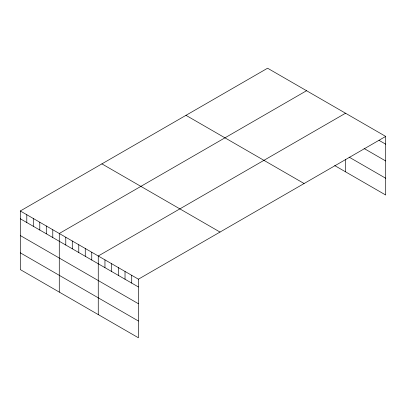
<?xml version="1.0" encoding="UTF-8"?>
<svg xmlns="http://www.w3.org/2000/svg" width="406" height="406" viewBox="0 0 406 406"><rect width="100%" height="100%" fill="white"/><g stroke="black" fill="none" stroke-linecap="round" stroke-linejoin="round"><path stroke-width="0.61" d="M385.7 136.411L138.416 279.181L138.416 337.782L20.3 269.589L20.3 210.983L267.584 68.218L385.7 136.411L385.7 195.017L334.711 165.577M306.56 90.721L59.276 233.491L59.276 292.092M345.542 113.223L98.257 255.993L98.257 314.599M379.006 140.334L385.7 144.196M364.075 148.484L385.7 160.969M349.145 157.142L385.7 178.244M185.978 115.329L304.094 183.522M101.906 163.872L220.022 232.065M20.3 210.983L138.416 279.181M20.3 218.773L138.416 286.966M20.3 235.541L138.416 303.734M20.3 252.821L138.416 321.014M345.542 159.406L345.542 171.829M131.722 275.314L131.722 283.104M125.028 271.452L125.028 279.237M118.334 267.584L118.334 275.375M111.645 263.722L111.645 271.507M104.951 259.855L104.951 267.645M91.761 252.243L91.761 260.028M85.265 248.492L85.265 256.277M78.769 244.742L78.769 252.527M72.273 240.991L72.273 248.776M65.777 237.241L65.777 245.026M52.78 229.74L52.78 237.525M46.284 225.99L46.284 233.775M39.788 222.239L39.788 230.024M33.292 218.489L33.292 226.274M26.796 214.738L26.796 222.524"/></g></svg>
